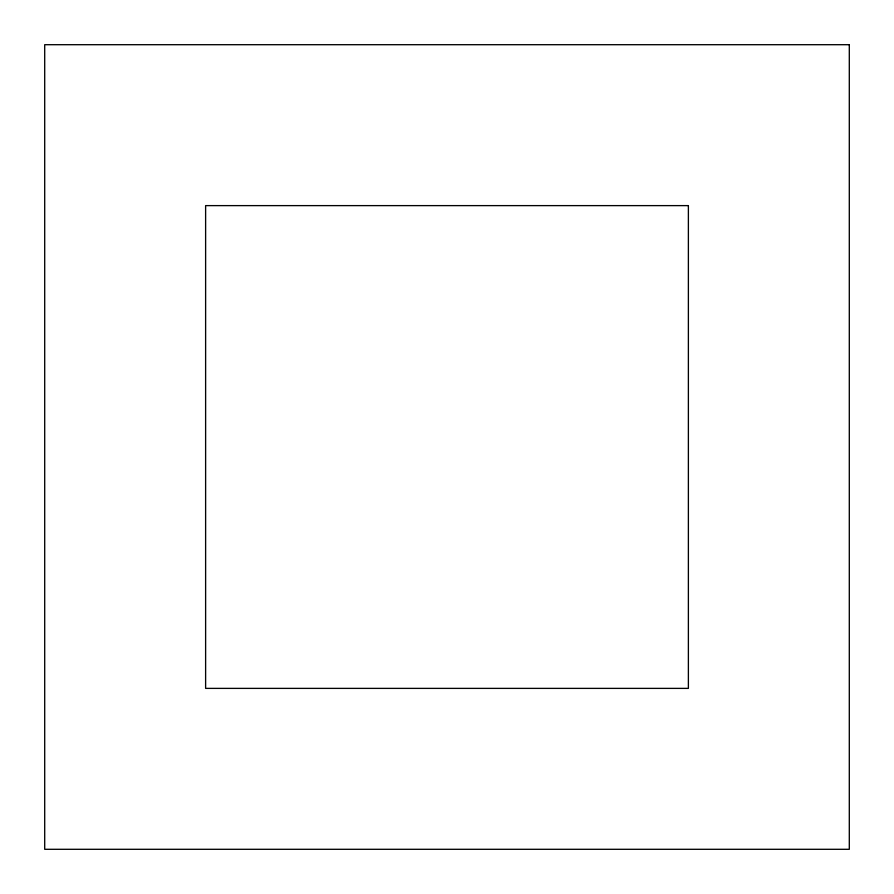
<?xml version="1.0" encoding="UTF-8"?>
<svg xmlns="http://www.w3.org/2000/svg" width="894" height="894" viewBox="0 0 894 894"><rect width="100%" height="100%" fill="white"/><g stroke="black" fill="none" stroke-linecap="round" stroke-linejoin="round"><path stroke-width="1.34" d="M849.3 44.7L44.7 44.7L44.7 849.3L849.3 849.3L849.3 44.7M688.38 205.62L205.62 205.62L205.62 688.38L688.38 688.38L688.38 205.62"/></g></svg>
